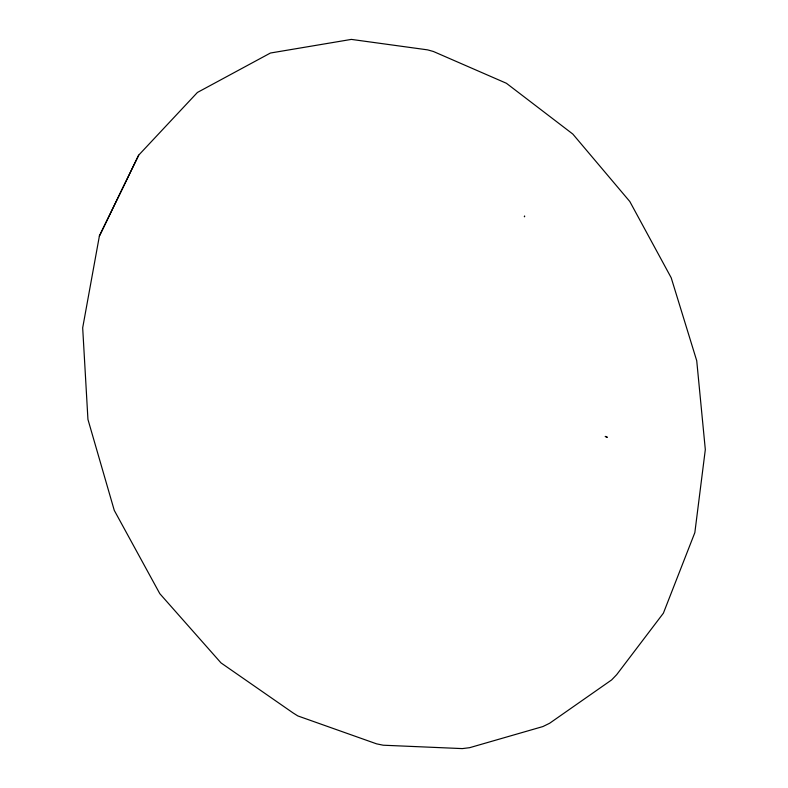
<?xml version="1.0" encoding="UTF-8"?>
<svg xmlns="http://www.w3.org/2000/svg" width="788" height="788" viewBox="0 0 788 788"><rect width="100%" height="100%" fill="white"/><g stroke="black" fill="none" stroke-linecap="round" stroke-linejoin="round"><path stroke-width="1.18" d="M99.386 236.026L82.681 327.828L87.941 419.413L114.27 510.378L159.806 593.669L220.995 662.895L293.018 712.894L297.825 715.928L376.575 743.842L383.204 745.212L462.339 748.6L469.638 747.684L542.902 726.556L549.63 723.256L611.646 679.906L616.679 674.676L663.388 613.182L694.839 532.649L705.319 449.584L696.73 360.746L671.209 277.79L629.819 201.531L572.827 134.068L506.398 83.272L433.39 51.486L427.618 49.871L351.369 39.4L270.442 53.023L197.424 92.452L138.688 155.157L99.386 236.026L138.688 155.157M524.631 216.198L524.394 216.68L524.631 216.198M605.322 436.444L607.144 437.212L605.322 436.444"/></g></svg>
